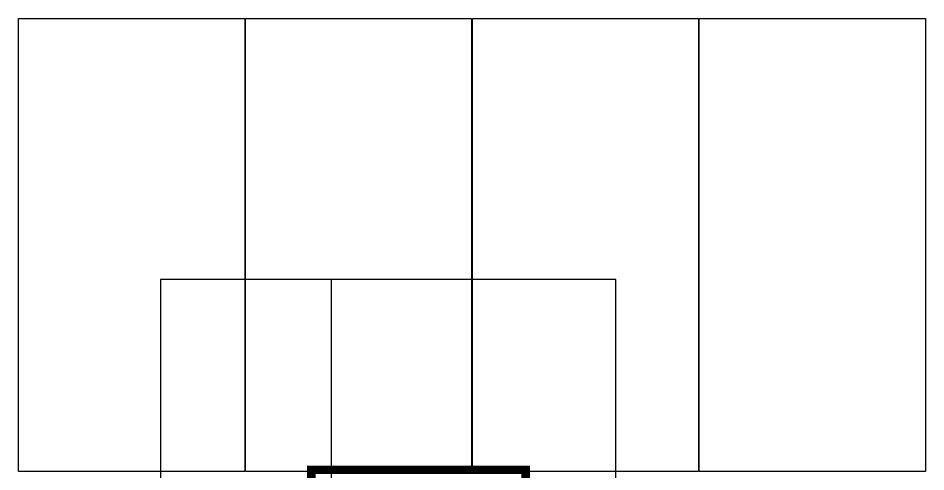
# Model space of a CAD drawing. Header units: metres. Extents: x 116 to 391, y -213 to 56.
# Drawn here: x 320.644 to 323.036, y -124.257 to -123.061 of the extents above; entities that cross this region are included whole.
import ezdxf

# ---------------------------------------------------------------- set-up
doc = ezdxf.new("R2010")
doc.units = ezdxf.units.M
doc.set_wipeout_variables(frame=1)
for name, color, linetype in [('A-ACABADOS PISOS', 1, 'Continuous'), ('A-PISO', 30, 'Continuous'), ('AR-157$0$A-MUEBLES FIJOS', 8, 'Continuous')]:
    doc.layers.add(name, color=color, linetype=linetype)

msp = doc.modelspace()

# ---------------------------------------------------------------- linework, layer by layer
at = {"layer": 'A-PISO'}
for points in [[(321.8407, -123.0619), (322.4367, -123.0619), (322.4367, -124.2559), (321.8407, -124.2559)], [(322.4387, -123.0619), (323.0347, -123.0619), (323.0347, -124.2559), (322.4387, -124.2559)]]:
    msp.add_lwpolyline(points, close=True, dxfattribs=at)

# ---------------------------------------------------------------- wipeouts: each hides what was drawn before it
msp.add_wipeout([(321.4684, -123.7495), (321.0184, -123.7495), (321.0184, -125.7493), (321.4684, -125.7493)]).dxf.layer = 'AR-157$0$A-MUEBLES FIJOS'

# ---------------------------------------------------------------- next in the draw order: linework, layer by layer
at = {"layer": 'A-ACABADOS PISOS', "const_width": 0.0226}
msp.add_lwpolyline([(321.9808, -124.8163), (321.416, -124.8163), (321.416, -124.2515), (321.9808, -124.2515)], close=True, dxfattribs=at)
at = {"layer": 'A-PISO'}
for points in [[(320.6447, -123.0619), (321.2407, -123.0619), (321.2407, -124.2559), (320.6447, -124.2559)], [(321.2427, -123.0619), (321.8387, -123.0619), (321.8387, -124.2559), (321.2427, -124.2559)]]:
    msp.add_lwpolyline(points, close=True, dxfattribs=at)
msp.add_circle((327.3705, -149.1639), 63.4551, dxfattribs=at)
at = {"layer": 'AR-157$0$A-MUEBLES FIJOS'}
msp.add_lwpolyline([(322.2183, -125.7493), (322.2183, -123.7495), (321.0184, -123.7495), (321.0184, -125.7493)], close=True, dxfattribs=at)
msp.add_lwpolyline([(321.4684, -123.7495), (321.4684, -125.7493)], dxfattribs=at)

doc.saveas('drawing.dxf')
